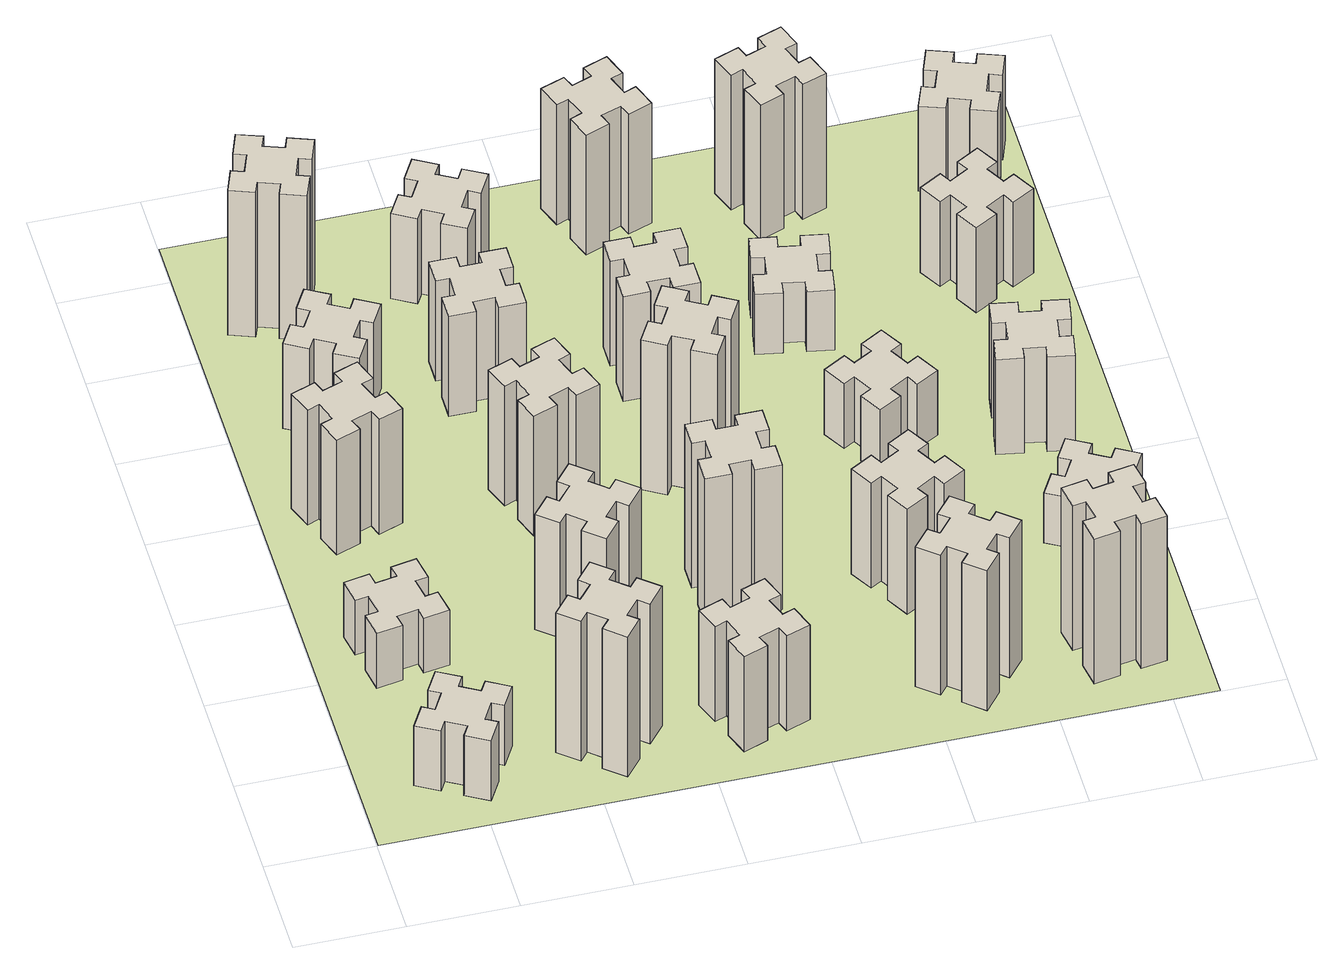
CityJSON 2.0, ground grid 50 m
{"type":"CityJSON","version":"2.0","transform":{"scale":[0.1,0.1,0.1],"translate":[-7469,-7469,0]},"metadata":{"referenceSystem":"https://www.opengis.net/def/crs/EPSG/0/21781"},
"CityObjects":{
"building1":{"type":"Building","attributes":{"class":"1000","function":"1000","usage":"1000","yearOfConstruction":2016,"roofType":"1000","measuredHeight":36,"storeysAboveGround":30,"storeysBelowGround":0},"geometry":[{"type":"Solid","lod":"1","boundaries":[[[[0,1,2,3,4,5,6,7,8,9,10,11,12,13,14,15,16,17,18,19]],[[17,16,20,21]],[[16,15,22,20]],[[15,14,23,22]],[[14,13,24,23]],[[13,12,25,24]],[[12,11,26,25]],[[11,10,27,26]],[[10,9,28,27]],[[9,8,29,28]],[[8,7,30,29]],[[7,6,31,30]],[[6,5,32,31]],[[5,4,33,32]],[[4,3,34,33]],[[3,2,35,34]],[[2,1,36,35]],[[1,0,37,36]],[[0,19,38,37]],[[19,18,39,38]],[[18,17,21,39]],[[24,25,26,27,28,29,30,31,32,33,34,35,36,37,38,39,21,20,22,23]]]]}]},
"building2":{"type":"Building","attributes":{"class":"1000","function":"1000","usage":"1000","yearOfConstruction":2016,"roofType":"1000","measuredHeight":33,"storeysAboveGround":30,"storeysBelowGround":0},"geometry":[{"type":"Solid","lod":"1","boundaries":[[[[40,41,42,43,44,45,46,47,48,49,50,51,52,53,54,55,56,57,58,59]],[[57,56,60,61]],[[56,55,62,60]],[[55,54,63,62]],[[54,53,64,63]],[[53,52,65,64]],[[52,51,66,65]],[[51,50,67,66]],[[50,49,68,67]],[[49,48,69,68]],[[48,47,70,69]],[[47,46,71,70]],[[46,45,72,71]],[[45,44,73,72]],[[44,43,74,73]],[[43,42,75,74]],[[42,41,76,75]],[[41,40,77,76]],[[40,59,78,77]],[[59,58,79,78]],[[58,57,61,79]],[[64,65,66,67,68,69,70,71,72,73,74,75,76,77,78,79,61,60,62,63]]]]}]},
"building3":{"type":"Building","attributes":{"class":"1000","function":"1000","usage":"1000","yearOfConstruction":2016,"roofType":"1000","measuredHeight":69,"storeysAboveGround":30,"storeysBelowGround":0},"geometry":[{"type":"Solid","lod":"1","boundaries":[[[[80,81,82,83,84,85,86,87,88,89,90,91,92,93,94,95,96,97,98,99]],[[97,96,100,101]],[[96,95,102,100]],[[95,94,103,102]],[[94,93,104,103]],[[93,92,105,104]],[[92,91,106,105]],[[91,90,107,106]],[[90,89,108,107]],[[89,88,109,108]],[[88,87,110,109]],[[87,86,111,110]],[[86,85,112,111]],[[85,84,113,112]],[[84,83,114,113]],[[83,82,115,114]],[[82,81,116,115]],[[81,80,117,116]],[[80,99,118,117]],[[99,98,119,118]],[[98,97,101,119]],[[104,105,106,107,108,109,110,111,112,113,114,115,116,117,118,119,101,100,102,103]]]]}]},
"building4":{"type":"Building","attributes":{"class":"1000","function":"1000","usage":"1000","yearOfConstruction":2016,"roofType":"1000","measuredHeight":84,"storeysAboveGround":30,"storeysBelowGround":0},"geometry":[{"type":"Solid","lod":"1","boundaries":[[[[120,121,122,123,124,125,126,127,128,129,130,131,132,133,134,135,136,137,138,139]],[[137,136,140,141]],[[136,135,142,140]],[[135,134,143,142]],[[134,133,144,143]],[[133,132,145,144]],[[132,131,146,145]],[[131,130,147,146]],[[130,129,148,147]],[[129,128,149,148]],[[128,127,150,149]],[[127,126,151,150]],[[126,125,152,151]],[[125,124,153,152]],[[124,123,154,153]],[[123,122,155,154]],[[122,121,156,155]],[[121,120,157,156]],[[120,139,158,157]],[[139,138,159,158]],[[138,137,141,159]],[[144,145,146,147,148,149,150,151,152,153,154,155,156,157,158,159,141,140,142,143]]]]}]},
"building5":{"type":"Building","attributes":{"class":"1000","function":"1000","usage":"1000","yearOfConstruction":2016,"roofType":"1000","measuredHeight":51,"storeysAboveGround":30,"storeysBelowGround":0},"geometry":[{"type":"Solid","lod":"1","boundaries":[[[[160,161,162,163,164,165,166,167,168,169,170,171,172,173,174,175,176,177,178,179]],[[177,176,180,181]],[[176,175,182,180]],[[175,174,183,182]],[[174,173,184,183]],[[173,172,185,184]],[[172,171,186,185]],[[171,170,187,186]],[[170,169,188,187]],[[169,168,189,188]],[[168,167,190,189]],[[167,166,191,190]],[[166,165,192,191]],[[165,164,193,192]],[[164,163,194,193]],[[163,162,195,194]],[[162,161,196,195]],[[161,160,197,196]],[[160,179,198,197]],[[179,178,199,198]],[[178,177,181,199]],[[184,185,186,187,188,189,190,191,192,193,194,195,196,197,198,199,181,180,182,183]]]]}]},
"building6":{"type":"Building","attributes":{"class":"1000","function":"1000","usage":"1000","yearOfConstruction":2016,"roofType":"1000","measuredHeight":87,"storeysAboveGround":30,"storeysBelowGround":0},"geometry":[{"type":"Solid","lod":"1","boundaries":[[[[200,201,202,203,204,205,206,207,208,209,210,211,212,213,214,215,216,217,218,219]],[[217,216,220,221]],[[216,215,222,220]],[[215,214,223,222]],[[214,213,224,223]],[[213,212,225,224]],[[212,211,226,225]],[[211,210,227,226]],[[210,209,228,227]],[[209,208,229,228]],[[208,207,230,229]],[[207,206,231,230]],[[206,205,232,231]],[[205,204,233,232]],[[204,203,234,233]],[[203,202,235,234]],[[202,201,236,235]],[[201,200,237,236]],[[200,219,238,237]],[[219,218,239,238]],[[218,217,221,239]],[[224,225,226,227,228,229,230,231,232,233,234,235,236,237,238,239,221,220,222,223]]]]}]},
"building7":{"type":"Building","attributes":{"class":"1000","function":"1000","usage":"1000","yearOfConstruction":2016,"roofType":"1000","measuredHeight":69,"storeysAboveGround":30,"storeysBelowGround":0},"geometry":[{"type":"Solid","lod":"1","boundaries":[[[[240,241,242,243,244,245,246,247,248,249,250,251,252,253,254,255,256,257,258,259]],[[257,256,260,261]],[[256,255,262,260]],[[255,254,263,262]],[[254,253,264,263]],[[253,252,265,264]],[[252,251,266,265]],[[251,250,267,266]],[[250,249,268,267]],[[249,248,269,268]],[[248,247,270,269]],[[247,246,271,270]],[[246,245,272,271]],[[245,244,273,272]],[[244,243,274,273]],[[243,242,275,274]],[[242,241,276,275]],[[241,240,277,276]],[[240,259,278,277]],[[259,258,279,278]],[[258,257,261,279]],[[264,265,266,267,268,269,270,271,272,273,274,275,276,277,278,279,261,260,262,263]]]]}]},
"building8":{"type":"Building","attributes":{"class":"1000","function":"1000","usage":"1000","yearOfConstruction":2016,"roofType":"1000","measuredHeight":72,"storeysAboveGround":30,"storeysBelowGround":0},"geometry":[{"type":"Solid","lod":"1","boundaries":[[[[280,281,282,283,284,285,286,287,288,289,290,291,292,293,294,295,296,297,298,299]],[[297,296,300,301]],[[296,295,302,300]],[[295,294,303,302]],[[294,293,304,303]],[[293,292,305,304]],[[292,291,306,305]],[[291,290,307,306]],[[290,289,308,307]],[[289,288,309,308]],[[288,287,310,309]],[[287,286,311,310]],[[286,285,312,311]],[[285,284,313,312]],[[284,283,314,313]],[[283,282,315,314]],[[282,281,316,315]],[[281,280,317,316]],[[280,299,318,317]],[[299,298,319,318]],[[298,297,301,319]],[[304,305,306,307,308,309,310,311,312,313,314,315,316,317,318,319,301,300,302,303]]]]}]},
"building9":{"type":"Building","attributes":{"class":"1000","function":"1000","usage":"1000","yearOfConstruction":2016,"roofType":"1000","measuredHeight":57,"storeysAboveGround":30,"storeysBelowGround":0},"geometry":[{"type":"Solid","lod":"1","boundaries":[[[[320,321,322,323,324,325,326,327,328,329,330,331,332,333,334,335,336,337,338,339]],[[337,336,340,341]],[[336,335,342,340]],[[335,334,343,342]],[[334,333,344,343]],[[333,332,345,344]],[[332,331,346,345]],[[331,330,347,346]],[[330,329,348,347]],[[329,328,349,348]],[[328,327,350,349]],[[327,326,351,350]],[[326,325,352,351]],[[325,324,353,352]],[[324,323,354,353]],[[323,322,355,354]],[[322,321,356,355]],[[321,320,357,356]],[[320,339,358,357]],[[339,338,359,358]],[[338,337,341,359]],[[344,345,346,347,348,349,350,351,352,353,354,355,356,357,358,359,341,340,342,343]]]]}]},
"building10":{"type":"Building","attributes":{"class":"1000","function":"1000","usage":"1000","yearOfConstruction":2016,"roofType":"1000","measuredHeight":60,"storeysAboveGround":30,"storeysBelowGround":0},"geometry":[{"type":"Solid","lod":"1","boundaries":[[[[360,361,362,363,364,365,366,367,368,369,370,371,372,373,374,375,376,377,378,379]],[[377,376,380,381]],[[376,375,382,380]],[[375,374,383,382]],[[374,373,384,383]],[[373,372,385,384]],[[372,371,386,385]],[[371,370,387,386]],[[370,369,388,387]],[[369,368,389,388]],[[368,367,390,389]],[[367,366,391,390]],[[366,365,392,391]],[[365,364,393,392]],[[364,363,394,393]],[[363,362,395,394]],[[362,361,396,395]],[[361,360,397,396]],[[360,379,398,397]],[[379,378,399,398]],[[378,377,381,399]],[[384,385,386,387,388,389,390,391,392,393,394,395,396,397,398,399,381,380,382,383]]]]}]},
"building11":{"type":"Building","attributes":{"class":"1000","function":"1000","usage":"1000","yearOfConstruction":2016,"roofType":"1000","measuredHeight":51,"storeysAboveGround":30,"storeysBelowGround":0},"geometry":[{"type":"Solid","lod":"1","boundaries":[[[[400,401,402,403,404,405,406,407,408,409,410,411,412,413,414,415,416,417,418,419]],[[417,416,420,421]],[[416,415,422,420]],[[415,414,423,422]],[[414,413,424,423]],[[413,412,425,424]],[[412,411,426,425]],[[411,410,427,426]],[[410,409,428,427]],[[409,408,429,428]],[[408,407,430,429]],[[407,406,431,430]],[[406,405,432,431]],[[405,404,433,432]],[[404,403,434,433]],[[403,402,435,434]],[[402,401,436,435]],[[401,400,437,436]],[[400,419,438,437]],[[419,418,439,438]],[[418,417,421,439]],[[424,425,426,427,428,429,430,431,432,433,434,435,436,437,438,439,421,420,422,423]]]]}]},
"building12":{"type":"Building","attributes":{"class":"1000","function":"1000","usage":"1000","yearOfConstruction":2016,"roofType":"1000","measuredHeight":87,"storeysAboveGround":30,"storeysBelowGround":0},"geometry":[{"type":"Solid","lod":"1","boundaries":[[[[440,441,442,443,444,445,446,447,448,449,450,451,452,453,454,455,456,457,458,459]],[[457,456,460,461]],[[456,455,462,460]],[[455,454,463,462]],[[454,453,464,463]],[[453,452,465,464]],[[452,451,466,465]],[[451,450,467,466]],[[450,449,468,467]],[[449,448,469,468]],[[448,447,470,469]],[[447,446,471,470]],[[446,445,472,471]],[[445,444,473,472]],[[444,443,474,473]],[[443,442,475,474]],[[442,441,476,475]],[[441,440,477,476]],[[440,459,478,477]],[[459,458,479,478]],[[458,457,461,479]],[[464,465,466,467,468,469,470,471,472,473,474,475,476,477,478,479,461,460,462,463]]]]}]},
"building13":{"type":"Building","attributes":{"class":"1000","function":"1000","usage":"1000","yearOfConstruction":2016,"roofType":"1000","measuredHeight":90,"storeysAboveGround":30,"storeysBelowGround":0},"geometry":[{"type":"Solid","lod":"1","boundaries":[[[[480,481,482,483,484,485,486,487,488,489,490,491,492,493,494,495,496,497,498,499]],[[497,496,500,501]],[[496,495,502,500]],[[495,494,503,502]],[[494,493,504,503]],[[493,492,505,504]],[[492,491,506,505]],[[491,490,507,506]],[[490,489,508,507]],[[489,488,509,508]],[[488,487,510,509]],[[487,486,511,510]],[[486,485,512,511]],[[485,484,513,512]],[[484,483,514,513]],[[483,482,515,514]],[[482,481,516,515]],[[481,480,517,516]],[[480,499,518,517]],[[499,498,519,518]],[[498,497,501,519]],[[504,505,506,507,508,509,510,511,512,513,514,515,516,517,518,519,501,500,502,503]]]]}]},
"building14":{"type":"Building","attributes":{"class":"1000","function":"1000","usage":"1000","yearOfConstruction":2016,"roofType":"1000","measuredHeight":63,"storeysAboveGround":30,"storeysBelowGround":0},"geometry":[{"type":"Solid","lod":"1","boundaries":[[[[520,521,522,523,524,525,526,527,528,529,530,531,532,533,534,535,536,537,538,539]],[[537,536,540,541]],[[536,535,542,540]],[[535,534,543,542]],[[534,533,544,543]],[[533,532,545,544]],[[532,531,546,545]],[[531,530,547,546]],[[530,529,548,547]],[[529,528,549,548]],[[528,527,550,549]],[[527,526,551,550]],[[526,525,552,551]],[[525,524,553,552]],[[524,523,554,553]],[[523,522,555,554]],[[522,521,556,555]],[[521,520,557,556]],[[520,539,558,557]],[[539,538,559,558]],[[538,537,541,559]],[[544,545,546,547,548,549,550,551,552,553,554,555,556,557,558,559,541,540,542,543]]]]}]},
"building15":{"type":"Building","attributes":{"class":"1000","function":"1000","usage":"1000","yearOfConstruction":2016,"roofType":"1000","measuredHeight":84,"storeysAboveGround":30,"storeysBelowGround":0},"geometry":[{"type":"Solid","lod":"1","boundaries":[[[[560,561,562,563,564,565,566,567,568,569,570,571,572,573,574,575,576,577,578,579]],[[577,576,580,581]],[[576,575,582,580]],[[575,574,583,582]],[[574,573,584,583]],[[573,572,585,584]],[[572,571,586,585]],[[571,570,587,586]],[[570,569,588,587]],[[569,568,589,588]],[[568,567,590,589]],[[567,566,591,590]],[[566,565,592,591]],[[565,564,593,592]],[[564,563,594,593]],[[563,562,595,594]],[[562,561,596,595]],[[561,560,597,596]],[[560,579,598,597]],[[579,578,599,598]],[[578,577,581,599]],[[584,585,586,587,588,589,590,591,592,593,594,595,596,597,598,599,581,580,582,583]]]]}]},
"building16":{"type":"Building","attributes":{"class":"1000","function":"1000","usage":"1000","yearOfConstruction":2016,"roofType":"1000","measuredHeight":72,"storeysAboveGround":30,"storeysBelowGround":0},"geometry":[{"type":"Solid","lod":"1","boundaries":[[[[600,601,602,603,604,605,606,607,608,609,610,611,612,613,614,615,616,617,618,619]],[[617,616,620,621]],[[616,615,622,620]],[[615,614,623,622]],[[614,613,624,623]],[[613,612,625,624]],[[612,611,626,625]],[[611,610,627,626]],[[610,609,628,627]],[[609,608,629,628]],[[608,607,630,629]],[[607,606,631,630]],[[606,605,632,631]],[[605,604,633,632]],[[604,603,634,633]],[[603,602,635,634]],[[602,601,636,635]],[[601,600,637,636]],[[600,619,638,637]],[[619,618,639,638]],[[618,617,621,639]],[[624,625,626,627,628,629,630,631,632,633,634,635,636,637,638,639,621,620,622,623]]]]}]},
"building17":{"type":"Building","attributes":{"class":"1000","function":"1000","usage":"1000","yearOfConstruction":2016,"roofType":"1000","measuredHeight":63,"storeysAboveGround":30,"storeysBelowGround":0},"geometry":[{"type":"Solid","lod":"1","boundaries":[[[[640,641,642,643,644,645,646,647,648,649,650,651,652,653,654,655,656,657,658,659]],[[657,656,660,661]],[[656,655,662,660]],[[655,654,663,662]],[[654,653,664,663]],[[653,652,665,664]],[[652,651,666,665]],[[651,650,667,666]],[[650,649,668,667]],[[649,648,669,668]],[[648,647,670,669]],[[647,646,671,670]],[[646,645,672,671]],[[645,644,673,672]],[[644,643,674,673]],[[643,642,675,674]],[[642,641,676,675]],[[641,640,677,676]],[[640,659,678,677]],[[659,658,679,678]],[[658,657,661,679]],[[664,665,666,667,668,669,670,671,672,673,674,675,676,677,678,679,661,660,662,663]]]]}]},
"building18":{"type":"Building","attributes":{"class":"1000","function":"1000","usage":"1000","yearOfConstruction":2016,"roofType":"1000","measuredHeight":39,"storeysAboveGround":30,"storeysBelowGround":0},"geometry":[{"type":"Solid","lod":"1","boundaries":[[[[680,681,682,683,684,685,686,687,688,689,690,691,692,693,694,695,696,697,698,699]],[[697,696,700,701]],[[696,695,702,700]],[[695,694,703,702]],[[694,693,704,703]],[[693,692,705,704]],[[692,691,706,705]],[[691,690,707,706]],[[690,689,708,707]],[[689,688,709,708]],[[688,687,710,709]],[[687,686,711,710]],[[686,685,712,711]],[[685,684,713,712]],[[684,683,714,713]],[[683,682,715,714]],[[682,681,716,715]],[[681,680,717,716]],[[680,699,718,717]],[[699,698,719,718]],[[698,697,701,719]],[[704,705,706,707,708,709,710,711,712,713,714,715,716,717,718,719,701,700,702,703]]]]}]},
"building19":{"type":"Building","attributes":{"class":"1000","function":"1000","usage":"1000","yearOfConstruction":2016,"roofType":"1000","measuredHeight":36,"storeysAboveGround":30,"storeysBelowGround":0},"geometry":[{"type":"Solid","lod":"1","boundaries":[[[[720,721,722,723,724,725,726,727,728,729,730,731,732,733,734,735,736,737,738,739]],[[737,736,740,741]],[[736,735,742,740]],[[735,734,743,742]],[[734,733,744,743]],[[733,732,745,744]],[[732,731,746,745]],[[731,730,747,746]],[[730,729,748,747]],[[729,728,749,748]],[[728,727,750,749]],[[727,726,751,750]],[[726,725,752,751]],[[725,724,753,752]],[[724,723,754,753]],[[723,722,755,754]],[[722,721,756,755]],[[721,720,757,756]],[[720,739,758,757]],[[739,738,759,758]],[[738,737,741,759]],[[744,745,746,747,748,749,750,751,752,753,754,755,756,757,758,759,741,740,742,743]]]]}]},
"building20":{"type":"Building","attributes":{"class":"1000","function":"1000","usage":"1000","yearOfConstruction":2016,"roofType":"1000","measuredHeight":87,"storeysAboveGround":30,"storeysBelowGround":0},"geometry":[{"type":"Solid","lod":"1","boundaries":[[[[760,761,762,763,764,765,766,767,768,769,770,771,772,773,774,775,776,777,778,779]],[[777,776,780,781]],[[776,775,782,780]],[[775,774,783,782]],[[774,773,784,783]],[[773,772,785,784]],[[772,771,786,785]],[[771,770,787,786]],[[770,769,788,787]],[[769,768,789,788]],[[768,767,790,789]],[[767,766,791,790]],[[766,765,792,791]],[[765,764,793,792]],[[764,763,794,793]],[[763,762,795,794]],[[762,761,796,795]],[[761,760,797,796]],[[760,779,798,797]],[[779,778,799,798]],[[778,777,781,799]],[[784,785,786,787,788,789,790,791,792,793,794,795,796,797,798,799,781,780,782,783]]]]}]},
"building21":{"type":"Building","attributes":{"class":"1000","function":"1000","usage":"1000","yearOfConstruction":2016,"roofType":"1000","measuredHeight":81,"storeysAboveGround":30,"storeysBelowGround":0},"geometry":[{"type":"Solid","lod":"1","boundaries":[[[[800,801,802,803,804,805,806,807,808,809,810,811,812,813,814,815,816,817,818,819]],[[817,816,820,821]],[[816,815,822,820]],[[815,814,823,822]],[[814,813,824,823]],[[813,812,825,824]],[[812,811,826,825]],[[811,810,827,826]],[[810,809,828,827]],[[809,808,829,828]],[[808,807,830,829]],[[807,806,831,830]],[[806,805,832,831]],[[805,804,833,832]],[[804,803,834,833]],[[803,802,835,834]],[[802,801,836,835]],[[801,800,837,836]],[[800,819,838,837]],[[819,818,839,838]],[[818,817,821,839]],[[824,825,826,827,828,829,830,831,832,833,834,835,836,837,838,839,821,820,822,823]]]]}]},
"building22":{"type":"Building","attributes":{"class":"1000","function":"1000","usage":"1000","yearOfConstruction":2016,"roofType":"1000","measuredHeight":30,"storeysAboveGround":30,"storeysBelowGround":0},"geometry":[{"type":"Solid","lod":"1","boundaries":[[[[840,841,842,843,844,845,846,847,848,849,850,851,852,853,854,855,856,857,858,859]],[[857,856,860,861]],[[856,855,862,860]],[[855,854,863,862]],[[854,853,864,863]],[[853,852,865,864]],[[852,851,866,865]],[[851,850,867,866]],[[850,849,868,867]],[[849,848,869,868]],[[848,847,870,869]],[[847,846,871,870]],[[846,845,872,871]],[[845,844,873,872]],[[844,843,874,873]],[[843,842,875,874]],[[842,841,876,875]],[[841,840,877,876]],[[840,859,878,877]],[[859,858,879,878]],[[858,857,861,879]],[[864,865,866,867,868,869,870,871,872,873,874,875,876,877,878,879,861,860,862,863]]]]}]},
"building23":{"type":"Building","attributes":{"class":"1000","function":"1000","usage":"1000","yearOfConstruction":2016,"roofType":"1000","measuredHeight":57,"storeysAboveGround":30,"storeysBelowGround":0},"geometry":[{"type":"Solid","lod":"1","boundaries":[[[[880,881,882,883,884,885,886,887,888,889,890,891,892,893,894,895,896,897,898,899]],[[897,896,900,901]],[[896,895,902,900]],[[895,894,903,902]],[[894,893,904,903]],[[893,892,905,904]],[[892,891,906,905]],[[891,890,907,906]],[[890,889,908,907]],[[889,888,909,908]],[[888,887,910,909]],[[887,886,911,910]],[[886,885,912,911]],[[885,884,913,912]],[[884,883,914,913]],[[883,882,915,914]],[[882,881,916,915]],[[881,880,917,916]],[[880,899,918,917]],[[899,898,919,918]],[[898,897,901,919]],[[904,905,906,907,908,909,910,911,912,913,914,915,916,917,918,919,901,900,902,903]]]]}]},
"building24":{"type":"Building","attributes":{"class":"1000","function":"1000","usage":"1000","yearOfConstruction":2016,"roofType":"1000","measuredHeight":51,"storeysAboveGround":30,"storeysBelowGround":0},"geometry":[{"type":"Solid","lod":"1","boundaries":[[[[920,921,922,923,924,925,926,927,928,929,930,931,932,933,934,935,936,937,938,939]],[[937,936,940,941]],[[936,935,942,940]],[[935,934,943,942]],[[934,933,944,943]],[[933,932,945,944]],[[932,931,946,945]],[[931,930,947,946]],[[930,929,948,947]],[[929,928,949,948]],[[928,927,950,949]],[[927,926,951,950]],[[926,925,952,951]],[[925,924,953,952]],[[924,923,954,953]],[[923,922,955,954]],[[922,921,956,955]],[[921,920,957,956]],[[920,939,958,957]],[[939,938,959,958]],[[938,937,941,959]],[[944,945,946,947,948,949,950,951,952,953,954,955,956,957,958,959,941,940,942,943]]]]}]},
"building25":{"type":"Building","attributes":{"class":"1000","function":"1000","usage":"1000","yearOfConstruction":2016,"roofType":"1000","measuredHeight":51,"storeysAboveGround":30,"storeysBelowGround":0},"geometry":[{"type":"Solid","lod":"1","boundaries":[[[[960,961,962,963,964,965,966,967,968,969,970,971,972,973,974,975,976,977,978,979]],[[977,976,980,981]],[[976,975,982,980]],[[975,974,983,982]],[[974,973,984,983]],[[973,972,985,984]],[[972,971,986,985]],[[971,970,987,986]],[[970,969,988,987]],[[969,968,989,988]],[[968,967,990,989]],[[967,966,991,990]],[[966,965,992,991]],[[965,964,993,992]],[[964,963,994,993]],[[963,962,995,994]],[[962,961,996,995]],[[961,960,997,996]],[[960,979,998,997]],[[979,978,999,998]],[[978,977,981,999]],[[984,985,986,987,988,989,990,991,992,993,994,995,996,997,998,999,981,980,982,983]]]]}]},
"landuse1":{"type":"LandUse","attributes":{"name":"plot1","function":"1010"},"geometry":[{"type":"MultiSurface","lod":"1","boundaries":[[[1000,1001,1002,1003]]]}]}
},
"vertices":[
[546,277,0],[596,364,0],[648,334,0],[708,438,0],[604,498,0],[574,446,0],[487,496,0],[517,548,0],[413,608,0],[353,504,0],[405,474,0],[355,387,0],[303,417,0],[243,313,0],[347,253,0],[377,305,0],[464,255,0],[434,203,0],[538,143,0],[598,247,0],[464,255,360],[434,203,360],[377,305,360],[347,253,360],[243,313,360],[303,417,360],[355,387,360],[405,474,360],[353,504,360],[413,608,360],[517,548,360],[487,496,360],[574,446,360],[604,498,360],[708,438,360],[648,334,360],[596,364,360],[546,277,360],[598,247,360],[538,143,360],
[405,1232,0],[307,1215,0],[297,1274,0],[178,1253,0],[199,1135,0],[258,1145,0],[276,1047,0],[217,1037,0],[237,918,0],[356,939,0],[345,998,0],[444,1016,0],[454,957,0],[572,977,0],[551,1096,0],[492,1085,0],[475,1184,0],[534,1194,0],[513,1312,0],[395,1291,0],[475,1184,330],[534,1194,330],[492,1085,330],[551,1096,330],[572,977,330],[454,957,330],[444,1016,330],[345,998,330],[356,939,330],[237,918,330],[217,1037,330],[276,1047,330],[258,1145,330],[199,1135,330],[178,1253,330],[297,1274,330],[307,1215,330],[405,1232,330],[395,1291,330],[513,1312,330],
[366,1835,0],[460,1869,0],[480,1813,0],[593,1854,0],[552,1967,0],[496,1946,0],[462,2040,0],[518,2060,0],[477,2173,0],[364,2132,0],[385,2076,0],[291,2042,0],[270,2098,0],[157,2057,0],[199,1944,0],[255,1965,0],[289,1871,0],[233,1850,0],[274,1737,0],[387,1779,0],[289,1871,690],[233,1850,690],[255,1965,690],[199,1944,690],[157,2057,690],[270,2098,690],[291,2042,690],[385,2076,690],[364,2132,690],[477,2173,690],[518,2060,690],[462,2040,690],[496,1946,690],[552,1967,690],[593,1854,690],[480,1813,690],[460,1869,690],[366,1835,690],[387,1779,690],[274,1737,690],
[1224,427,0],[1148,492,0],[1186,538,0],[1094,615,0],[1017,523,0],[1063,484,0],[999,408,0],[953,446,0],[876,354,0],[968,277,0],[1006,323,0],[1083,259,0],[1044,213,0],[1136,136,0],[1213,228,0],[1167,266,0],[1232,343,0],[1278,304,0],[1355,396,0],[1263,473,0],[1232,343,840],[1278,304,840],[1167,266,840],[1213,228,840],[1136,136,840],[1044,213,840],[1083,259,840],[1006,323,840],[968,277,840],[876,354,840],[953,446,840],[999,408,840],[1063,484,840],[1017,523,840],[1094,615,840],[1186,538,840],[1148,492,840],[1224,427,840],[1263,473,840],[1355,396,840],
[546,2497,0],[596,2584,0],[648,2554,0],[708,2658,0],[604,2718,0],[574,2666,0],[487,2716,0],[517,2768,0],[413,2828,0],[353,2724,0],[405,2694,0],[355,2607,0],[303,2637,0],[243,2533,0],[347,2473,0],[377,2525,0],[464,2475,0],[434,2423,0],[538,2363,0],[598,2467,0],[464,2475,510],[434,2423,510],[377,2525,510],[347,2473,510],[243,2533,510],[303,2637,510],[355,2607,510],[405,2694,510],[353,2724,510],[413,2828,510],[517,2768,510],[487,2716,510],[574,2666,510],[604,2718,510],[708,2658,510],[648,2554,510],[596,2584,510],[546,2497,510],[598,2467,510],[538,2363,510],
[462,3151,0],[496,3245,0],[552,3224,0],[593,3337,0],[480,3378,0],[460,3322,0],[366,3356,0],[387,3412,0],[274,3453,0],[233,3340,0],[289,3320,0],[255,3226,0],[199,3247,0],[157,3134,0],[270,3093,0],[291,3149,0],[385,3115,0],[364,3059,0],[477,3017,0],[518,3130,0],[385,3115,870],[364,3059,870],[291,3149,870],[270,3093,870],[157,3134,870],[199,3247,870],[255,3226,870],[289,3320,870],[233,3340,870],[274,3453,870],[387,3412,870],[366,3356,870],[460,3322,870],[480,3378,870],[593,3337,870],[552,3224,870],[496,3245,870],[462,3151,870],[518,3130,870],[477,3017,870],
[1324,1167,0],[1248,1232,0],[1286,1278,0],[1194,1355,0],[1117,1263,0],[1163,1224,0],[1099,1148,0],[1053,1186,0],[976,1094,0],[1068,1017,0],[1106,1063,0],[1183,999,0],[1144,953,0],[1236,876,0],[1313,968,0],[1267,1006,0],[1332,1083,0],[1378,1044,0],[1455,1136,0],[1363,1213,0],[1332,1083,690],[1378,1044,690],[1267,1006,690],[1313,968,690],[1236,876,690],[1144,953,690],[1183,999,690],[1106,1063,690],[1068,1017,690],[976,1094,690],[1053,1186,690],[1099,1148,690],[1163,1224,690],[1117,1263,690],[1194,1355,690],[1286,1278,690],[1248,1232,690],[1324,1167,690],[1363,1213,690],[1455,1136,690],
[1225,1976,0],[1131,1942,0],[1110,1998,0],[997,1957,0],[1039,1844,0],[1095,1865,0],[1129,1771,0],[1073,1750,0],[1114,1637,0],[1227,1679,0],[1206,1735,0],[1300,1769,0],[1320,1713,0],[1433,1754,0],[1392,1867,0],[1336,1846,0],[1302,1940,0],[1358,1960,0],[1317,2073,0],[1204,2032,0],[1302,1940,720],[1358,1960,720],[1336,1846,720],[1392,1867,720],[1433,1754,720],[1320,1713,720],[1300,1769,720],[1206,1735,720],[1227,1679,720],[1114,1637,720],[1073,1750,720],[1129,1771,720],[1095,1865,720],[1039,1844,720],[997,1957,720],[1110,1998,720],[1131,1942,720],[1225,1976,720],[1204,2032,720],[1317,2073,720],
[1635,385,0],[1669,291,0],[1613,270,0],[1654,157,0],[1767,199,0],[1746,255,0],[1840,289,0],[1860,233,0],[1973,274,0],[1932,387,0],[1876,366,0],[1842,460,0],[1898,480,0],[1857,593,0],[1744,552,0],[1765,496,0],[1671,462,0],[1650,518,0],[1537,477,0],[1579,364,0],[1671,462,570],[1650,518,570],[1765,496,570],[1744,552,570],[1857,593,570],[1898,480,570],[1842,460,570],[1876,366,570],[1932,387,570],[1973,274,570],[1860,233,570],[1840,289,570],[1746,255,570],[1767,199,570],[1654,157,570],[1613,270,570],[1669,291,570],[1635,385,570],[1579,364,570],[1537,477,570],
[1005,2645,0],[1005,2545,0],[945,2545,0],[945,2425,0],[1065,2425,0],[1065,2485,0],[1165,2485,0],[1165,2425,0],[1285,2425,0],[1285,2545,0],[1225,2545,0],[1225,2645,0],[1285,2645,0],[1285,2765,0],[1165,2765,0],[1165,2705,0],[1065,2705,0],[1065,2765,0],[945,2765,0],[945,2645,0],[1065,2705,600],[1065,2765,600],[1165,2705,600],[1165,2765,600],[1285,2765,600],[1285,2645,600],[1225,2645,600],[1225,2545,600],[1285,2545,600],[1285,2425,600],[1165,2425,600],[1165,2485,600],[1065,2485,600],[1065,2425,600],[945,2425,600],[945,2545,600],[1005,2545,600],[1005,2645,600],[945,2645,600],[945,2765,600],
[1214,3306,0],[1127,3356,0],[1157,3408,0],[1053,3468,0],[993,3364,0],[1045,3334,0],[995,3247,0],[943,3277,0],[883,3173,0],[987,3113,0],[1017,3165,0],[1104,3115,0],[1074,3063,0],[1178,3003,0],[1238,3107,0],[1186,3137,0],[1236,3224,0],[1288,3194,0],[1348,3298,0],[1244,3358,0],[1236,3224,510],[1288,3194,510],[1186,3137,510],[1238,3107,510],[1178,3003,510],[1074,3063,510],[1104,3115,510],[1017,3165,510],[987,3113,510],[883,3173,510],[943,3277,510],[995,3247,510],[1045,3334,510],[993,3364,510],[1053,3468,510],[1157,3408,510],[1127,3356,510],[1214,3306,510],[1244,3358,510],[1348,3298,510],
[1745,1165,0],[1745,1065,0],[1685,1065,0],[1685,945,0],[1805,945,0],[1805,1005,0],[1905,1005,0],[1905,945,0],[2025,945,0],[2025,1065,0],[1965,1065,0],[1965,1165,0],[2025,1165,0],[2025,1285,0],[1905,1285,0],[1905,1225,0],[1805,1225,0],[1805,1285,0],[1685,1285,0],[1685,1165,0],[1805,1225,870],[1805,1285,870],[1905,1225,870],[1905,1285,870],[2025,1285,870],[2025,1165,870],[1965,1165,870],[1965,1065,870],[2025,1065,870],[2025,945,870],[1905,945,870],[1905,1005,870],[1805,1005,870],[1805,945,870],[1685,945,870],[1685,1065,870],[1745,1065,870],[1745,1165,870],[1685,1165,870],[1685,1285,870],
[1785,1954,0],[1735,1867,0],[1683,1897,0],[1623,1793,0],[1727,1733,0],[1757,1785,0],[1844,1735,0],[1814,1683,0],[1918,1623,0],[1978,1727,0],[1926,1757,0],[1976,1844,0],[2028,1814,0],[2088,1918,0],[1984,1978,0],[1954,1926,0],[1867,1976,0],[1897,2028,0],[1793,2088,0],[1733,1984,0],[1867,1976,900],[1897,2028,900],[1954,1926,900],[1984,1978,900],[2088,1918,900],[2028,1814,900],[1976,1844,900],[1926,1757,900],[1978,1727,900],[1918,1623,900],[1814,1683,900],[1844,1735,900],[1757,1785,900],[1727,1733,900],[1623,1793,900],[1683,1897,900],[1735,1867,900],[1785,1954,900],[1733,1984,900],[1793,2088,900],
[1905,2605,0],[1805,2605,0],[1805,2665,0],[1685,2665,0],[1685,2545,0],[1745,2545,0],[1745,2445,0],[1685,2445,0],[1685,2325,0],[1805,2325,0],[1805,2385,0],[1905,2385,0],[1905,2325,0],[2025,2325,0],[2025,2445,0],[1965,2445,0],[1965,2545,0],[2025,2545,0],[2025,2665,0],[1905,2665,0],[1965,2545,630],[2025,2545,630],[1965,2445,630],[2025,2445,630],[2025,2325,630],[1905,2325,630],[1905,2385,630],[1805,2385,630],[1805,2325,630],[1685,2325,630],[1685,2445,630],[1745,2445,630],[1745,2545,630],[1685,2545,630],[1685,2665,630],[1805,2665,630],[1805,2605,630],[1905,2605,630],[1905,2665,630],[2025,2665,630],
[2643,484,0],[2579,408,0],[2533,446,0],[2456,354,0],[2548,277,0],[2586,323,0],[2663,259,0],[2624,213,0],[2716,136,0],[2793,228,0],[2747,266,0],[2812,343,0],[2858,304,0],[2935,396,0],[2843,473,0],[2804,427,0],[2728,492,0],[2766,538,0],[2674,615,0],[2597,523,0],[2728,492,840],[2766,538,840],[2804,427,840],[2843,473,840],[2935,396,840],[2858,304,840],[2812,343,840],[2747,266,840],[2793,228,840],[2716,136,840],[2624,213,840],[2663,259,840],[2586,323,840],[2548,277,840],[2456,354,840],[2533,446,840],[2579,408,840],[2643,484,840],[2597,523,840],[2674,615,840],
[1865,3556,0],[1771,3522,0],[1750,3578,0],[1637,3537,0],[1679,3424,0],[1735,3445,0],[1769,3351,0],[1713,3330,0],[1754,3217,0],[1867,3259,0],[1846,3315,0],[1940,3349,0],[1960,3293,0],[2073,3334,0],[2032,3447,0],[1976,3426,0],[1942,3520,0],[1998,3540,0],[1957,3653,0],[1844,3612,0],[1942,3520,720],[1998,3540,720],[1976,3426,720],[2032,3447,720],[2073,3334,720],[1960,3293,720],[1940,3349,720],[1846,3315,720],[1867,3259,720],[1754,3217,720],[1713,3330,720],[1769,3351,720],[1735,3445,720],[1679,3424,720],[1637,3537,720],[1750,3578,720],[1771,3522,720],[1865,3556,720],[1844,3612,720],[1957,3653,720],
[2584,1136,0],[2497,1086,0],[2467,1138,0],[2363,1078,0],[2423,974,0],[2475,1004,0],[2525,917,0],[2473,887,0],[2533,783,0],[2637,843,0],[2607,895,0],[2694,945,0],[2724,893,0],[2828,953,0],[2768,1057,0],[2716,1027,0],[2666,1114,0],[2718,1144,0],[2658,1248,0],[2554,1188,0],[2666,1114,630],[2718,1144,630],[2716,1027,630],[2768,1057,630],[2828,953,630],[2724,893,630],[2694,945,630],[2607,895,630],[2637,843,630],[2533,783,630],[2473,887,630],[2525,917,630],[2475,1004,630],[2423,974,630],[2363,1078,630],[2467,1138,630],[2497,1086,630],[2584,1136,630],[2554,1188,630],[2658,1248,630],
[2707,1735,0],[2794,1785,0],[2824,1733,0],[2928,1793,0],[2868,1897,0],[2816,1867,0],[2766,1954,0],[2818,1984,0],[2758,2088,0],[2654,2028,0],[2684,1976,0],[2597,1926,0],[2567,1978,0],[2463,1918,0],[2523,1814,0],[2575,1844,0],[2625,1757,0],[2573,1727,0],[2633,1623,0],[2737,1683,0],[2625,1757,390],[2573,1727,390],[2575,1844,390],[2523,1814,390],[2463,1918,390],[2567,1978,390],[2597,1926,390],[2684,1976,390],[2654,2028,390],[2758,2088,390],[2818,1984,390],[2766,1954,390],[2816,1867,390],[2868,1897,390],[2928,1793,390],[2824,1733,390],[2794,1785,390],[2707,1735,390],[2737,1683,390],[2633,1623,390],
[2564,2695,0],[2465,2712,0],[2476,2771,0],[2357,2792,0],[2337,2674,0],[2396,2664,0],[2378,2565,0],[2319,2576,0],[2298,2457,0],[2417,2437,0],[2427,2496,0],[2525,2478,0],[2515,2419,0],[2633,2398,0],[2654,2517,0],[2595,2527,0],[2612,2625,0],[2671,2615,0],[2692,2733,0],[2574,2754,0],[2612,2625,360],[2671,2615,360],[2595,2527,360],[2654,2517,360],[2633,2398,360],[2515,2419,360],[2525,2478,360],[2427,2496,360],[2417,2437,360],[2298,2457,360],[2319,2576,360],[2378,2565,360],[2396,2664,360],[2337,2674,360],[2357,2792,360],[2476,2771,360],[2465,2712,360],[2564,2695,360],[2574,2754,360],[2692,2733,360],
[3305,258,0],[3404,276,0],[3414,217,0],[3532,237,0],[3511,356,0],[3452,345,0],[3435,444,0],[3494,454,0],[3473,572,0],[3355,551,0],[3365,492,0],[3267,475,0],[3257,534,0],[3138,513,0],[3159,395,0],[3218,405,0],[3236,307,0],[3177,297,0],[3197,178,0],[3316,199,0],[3236,307,870],[3177,297,870],[3218,405,870],[3159,395,870],[3138,513,870],[3257,534,870],[3267,475,870],[3365,492,870],[3355,551,870],[3473,572,870],[3494,454,870],[3435,444,870],[3452,345,870],[3511,356,870],[3532,237,870],[3414,217,870],[3404,276,870],[3305,258,870],[3316,199,870],[3197,178,870],
[2605,3456,0],[2511,3422,0],[2490,3478,0],[2377,3437,0],[2419,3324,0],[2475,3345,0],[2509,3251,0],[2453,3230,0],[2494,3117,0],[2607,3159,0],[2586,3215,0],[2680,3249,0],[2700,3193,0],[2813,3234,0],[2772,3347,0],[2716,3326,0],[2682,3420,0],[2738,3440,0],[2697,3553,0],[2584,3512,0],[2682,3420,810],[2738,3440,810],[2716,3326,810],[2772,3347,810],[2813,3234,810],[2700,3193,810],[2680,3249,810],[2586,3215,810],[2607,3159,810],[2494,3117,810],[2453,3230,810],[2509,3251,810],[2475,3345,810],[2419,3324,810],[2377,3437,810],[2490,3478,810],[2511,3422,810],[2605,3456,810],[2584,3512,810],[2697,3553,810],
[3337,1045,0],[3424,995,0],[3394,943,0],[3498,883,0],[3558,987,0],[3506,1017,0],[3556,1104,0],[3608,1074,0],[3668,1178,0],[3564,1238,0],[3534,1186,0],[3447,1236,0],[3477,1288,0],[3373,1348,0],[3313,1244,0],[3365,1214,0],[3315,1127,0],[3263,1157,0],[3203,1053,0],[3307,993,0],[3315,1127,300],[3263,1157,300],[3365,1214,300],[3313,1244,300],[3373,1348,300],[3477,1288,300],[3447,1236,300],[3534,1186,300],[3564,1238,300],[3668,1178,300],[3608,1074,300],[3556,1104,300],[3506,1017,300],[3558,987,300],[3498,883,300],[3394,943,300],[3424,995,300],[3337,1045,300],[3307,993,300],[3203,1053,300],
[3267,1656,0],[3365,1638,0],[3355,1579,0],[3473,1558,0],[3494,1677,0],[3435,1687,0],[3452,1785,0],[3511,1775,0],[3532,1893,0],[3414,1914,0],[3404,1855,0],[3305,1872,0],[3316,1931,0],[3197,1952,0],[3177,1834,0],[3236,1824,0],[3218,1725,0],[3159,1736,0],[3138,1617,0],[3257,1597,0],[3218,1725,570],[3159,1736,570],[3236,1824,570],[3177,1834,570],[3197,1952,570],[3316,1931,570],[3305,1872,570],[3404,1855,570],[3414,1914,570],[3532,1893,570],[3511,1775,570],[3452,1785,570],[3435,1687,570],[3494,1677,570],[3473,1558,570],[3355,1579,570],[3365,1638,570],[3267,1656,570],[3257,1597,570],[3138,1617,570],
[3456,2707,0],[3406,2794,0],[3458,2824,0],[3398,2928,0],[3294,2868,0],[3324,2816,0],[3237,2766,0],[3207,2818,0],[3103,2758,0],[3163,2654,0],[3215,2684,0],[3265,2597,0],[3213,2567,0],[3273,2463,0],[3377,2523,0],[3347,2575,0],[3434,2625,0],[3464,2573,0],[3568,2633,0],[3508,2737,0],[3434,2625,510],[3464,2573,510],[3347,2575,510],[3377,2523,510],[3273,2463,510],[3213,2567,510],[3265,2597,510],[3215,2684,510],[3163,2654,510],[3103,2758,510],[3207,2818,510],[3237,2766,510],[3324,2816,510],[3294,2868,510],[3398,2928,510],[3458,2824,510],[3406,2794,510],[3456,2707,510],[3508,2737,510],[3568,2633,510],
[3349,3420,0],[3315,3326,0],[3259,3347,0],[3217,3234,0],[3330,3193,0],[3351,3249,0],[3445,3215,0],[3424,3159,0],[3537,3117,0],[3578,3230,0],[3522,3251,0],[3556,3345,0],[3612,3324,0],[3653,3437,0],[3540,3478,0],[3520,3422,0],[3426,3456,0],[3447,3512,0],[3334,3553,0],[3293,3440,0],[3426,3456,510],[3447,3512,510],[3520,3422,510],[3540,3478,510],[3653,3437,510],[3612,3324,510],[3556,3345,510],[3522,3251,510],[3578,3230,510],[3537,3117,510],[3424,3159,510],[3445,3215,510],[3351,3249,510],[3330,3193,510],[3217,3234,510],[3259,3347,510],[3315,3326,510],[3349,3420,510],[3293,3440,510],[3334,3553,510],
[5,3705,0],[3705,3705,0],[3705,5,0],[5,5,0]
]}
